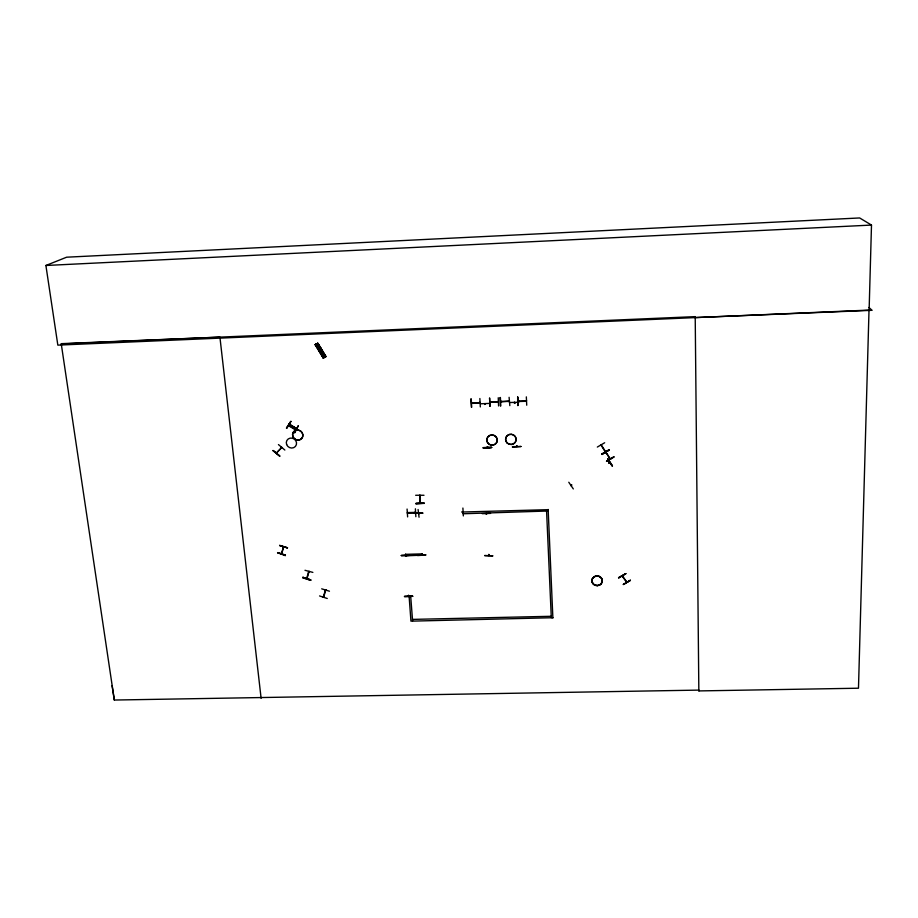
<?xml version="1.0" encoding="UTF-8"?>
<svg xmlns="http://www.w3.org/2000/svg" width="918" height="918" viewBox="0 0 918 918"><rect width="100%" height="100%" fill="white"/><g stroke="black" fill="none" stroke-linecap="round" stroke-linejoin="round"><path stroke-width="1.38" d="M415.888 503.73L424.208 503.248L415.888 503.672M424.173 503.397L415.888 503.385L424.208 503.248M573.325 488.927L568.781 482.248M571.18 485.76L571.639 484.819M571.042 485.266L571.753 485.094M571.26 485.783L571.145 485.106M869.116 310.192L871.492 225.071L859.65 217.956L66.635 257.201L45.9 265.486L57.834 345.134L869.013 310.1L858.479 688.213L698.839 690.921L695.213 316.63L61.265 343.975L114.325 700.044L698.942 690.106L698.954 690.921M520.931 446.573L512.462 446.63L512.451 447.215L520.942 446.412M409.084 595.828L410.943 621.153L552.9 617.722M551.305 617.757L546.577 511.051M551.236 616.288L412.469 619.398M484.704 555.642L492.955 555.86L484.715 555.482M281.436 553.439L281.929 552.98M283.719 547.151L283.123 547.289M323.916 596.207L323.285 597.136L323.641 596.115M323.79 596.539L323.779 596.78M405.664 556.354L405.263 555.551M408.281 595.736L408.751 596.367M548.218 510.993L463.142 513.759L463.108 512.003M552.877 617.986L548.149 509.456M419.01 512.967C417.919 514.482 421.293 512.829 418.459 513.38M484.693 403.702L485.186 404.184M417.575 555.172L425.803 554.851L417.633 555.023M292.05 427.18L292.383 426.606M419.962 502.995L419.744 495.25M404.574 596.333C429.521 595.931 387.775 597.021 412.595 596.344M281.275 553.726L283.662 546.853M323.239 597.044L325.546 589.804M421.924 554.633L421.534 554.024M421.832 554.977L421.936 554.093M526.725 405.205L526.335 396.874M525.693 400.718L526.358 401.281L526.37 400.604M526.553 400.684L525.796 401.051M516.914 445.666L516.467 446.251M488.95 554.472L488.95 555.539L489.053 554.552M516.845 446.527L516.823 445.838M518.75 400.902L518.073 401.533L526.358 401.281M518.739 401.522L517.97 401.177M518.762 402.233L510.201 402.509M518.154 400.914L518.142 401.591L517.981 401.017M517.672 397.184L517.683 405.538L517.763 397.081M488.663 554.483L488.663 555.47L488.95 554.702M514.309 402.532L514.723 403.071M514.344 402.325L514.688 403.427M514.642 402.325L514.642 403.369L514.309 402.623M490.568 513.38L482.225 513.667M486.666 514.114L486.586 513.403M509.111 401.143L500.654 401.407M486.288 513.403L486.23 514.378M508.388 401.281L508.274 401.728M509.1 397.31L509.823 405.63M276.341 453.125L281.665 447.582M281.826 447.307L281.16 448.202L281.069 447.605M287.46 547.862L279.623 545.441L287.518 547.759M501.595 401.728L501.584 401.441M500.367 405.917L499.977 397.597M491.658 447.422L483.212 447.64L491.658 447.422L483.201 448.225L491.635 447.525M500.838 401.74L500.826 401.315M498.589 405.963L498.244 397.746M487.596 447.33L487.55 446.573M487.642 447.25L487.607 446.676M487.217 447.261L487.217 446.836M498.13 401.694L497.384 402.095L498.279 401.579M497.556 402.176L497.59 401.51M304.983 570.296L312.866 572.396M463.338 515.927L462.901 508.044M462.282 512.026L548.126 509.674M489.925 406.318L489.581 397.919L489.994 406.226M462.913 511.659L462.133 511.98L463.028 511.992M463.005 511.739L462.19 512.014M490.591 401.728L489.879 402.336L498.21 402.095M490.682 401.809L490.556 402.394L489.822 401.843M489.96 402.371L489.994 401.751M329.459 591.215L321.69 588.828M279.623 545.441L287.426 547.954M281.7 553.864L283.639 546.818M480.321 406.938L479.873 398.515M285.223 555.597L285.429 555.034L277.626 552.602M480.642 403.782L489.168 403.415M480.137 402.44L479.139 402.968L480.068 402.646M471.703 402.761L471.565 403.254C473.16 403.828 480.952 402.199 480.011 403.013M302.951 577.319C326.808 585.787 286.944 571.994 310.628 579.958M479.23 402.968L479.357 402.382M308.723 571.489L306.727 578.191M412.584 620.843L410.656 595.793M319.556 595.943L327.256 598.49M470.842 398.974L471.382 407.259M472.38 402.646L471.749 403.335M472.345 403.312L472.472 402.727M405.618 554.093L405.653 555.838L422.039 555.149M408.43 595.357L408.418 595.954M408.774 596.252L408.705 595.357M421.936 553.657L421.488 554.977M310.686 579.832L302.871 577.468M302.768 577.835L310.525 580.291M622.152 576.045L622.897 576.619L622.129 575.758M285.234 555.574L277.557 552.693L285.326 555.229M414.454 513.036L422.773 513.116L407.363 513.105M405.63 556.297L405.641 555.264M419.583 512.955L419.606 513.575M423.99 495.272L415.659 495.272M605.605 452.31L605.914 452.746M605.65 451.851L601.152 444.691M409.485 555.367L401.384 555.436M420.283 502.915L420.031 495.169M415.854 516.708L415.395 508.801M419.056 517.236L418.092 509.513M610.275 458.69L609.586 458.334L609.988 458.954M414.775 512.623L414.844 512.393M415.521 512.978L415.59 512.382L407.443 512.577M414.741 512.99L414.925 512.313M407.626 516.903L407.076 509.042M408.108 513.128L408.349 512.898M407.443 513.105L407.603 512.485M306.715 577.996L307.117 577.95M325.569 589.723L325.144 590.722L325.683 590.469M325.844 589.815L325.454 590.905M472.495 403.266L471.634 402.887L479.953 402.623M307.117 578.317L308.999 571.684M308.494 572.293L309.148 571.294M281.608 447.64L276.307 453.09M289.17 424.437L296.48 428.74L289.227 424.357M323.675 597.102L325.729 590.148M286.473 428.086L290.937 421.328L286.519 428.086M292.716 427.513L293.06 426.916M298.281 425.883L294.54 432.917L298.27 425.711M606.052 453.01L605.846 451.92M288.757 425.172L295.906 429.681M295.722 430.003L288.447 425.665M608.955 463.051L609.839 462.856L608.944 462.879M279.703 455.936C259.266 439.435 293.358 467.549 273.254 450.543M280.897 447.823L281.424 447.192M278.441 444.564L284.844 450.049M286.921 428.178L290.811 421.396M518.119 401.166L526.335 400.856M321.495 349.414L319.12 350.722M319.946 346.855L317.582 348.174M319.131 345.501L316.767 346.809M318.592 344.594L316.217 345.914M317.754 343.263L315.126 344.732L323.205 358.043L325.936 356.528L317.812 343.206L325.924 356.54L325.098 356.999L317.456 343.447M609.793 462.936L609.173 463.005M292.681 427.639L292.957 426.927M315.344 344.606L315.976 344.261L323.641 357.791M325.087 356.999L325.787 356.586M323.182 358.054L323.974 357.607M315.161 344.72L315.815 344.342M625.755 573.67L618.525 577.732L625.732 573.658M625.766 573.693L618.732 578.007M626.856 581.92L626.546 581.473M630.322 580.337L623.322 584.559L630.391 580.405M630.345 580.233L623.322 584.399M604.664 442.751L597.331 447.066M601.829 454.123L609.162 449.705L602.082 454.502M608.026 458.977L612.467 465.919L607.67 459.069M606.58 461.41L613.832 456.912M322.562 356.563L324.972 355.22M324.915 356.873L324.249 357.412M471.244 398.94L471.691 407.248M315.631 344.457L323.675 357.779M323.951 357.618L315.826 344.319M612.122 466.103L607.727 459.138M325.316 356.85L317.307 343.504L325.144 356.964M489.948 401.992L498.222 401.774M500.39 397.483L500.803 405.917M605.857 452.161L610.229 458.713M45.9 265.486L871.492 225.071M61.219 343.665L219.918 337.135L261.114 698.334M695.224 317.582L872.1 310.307L868.944 307.496M485.106 403.805L484.796 404.482M405.538 554.334L421.855 553.898L421.97 555.39M414.488 513.38L422.785 513.128M409.003 596.092L410.575 596.046M401.338 555.539L409.543 555.298L401.327 555.631M417.61 555.574L425.745 555M408.694 595.725L408.384 596.321M508.974 401.269L500.792 401.946M289.331 424.139L296.594 428.511M602.036 454.215L609.38 449.946L601.841 453.997M622.438 575.965L626.891 582.219M622.197 576.114L626.627 582.161M317.548 343.389L325.615 356.712M112.088 685.712L114.325 700.044M626.512 582.138L626.179 581.587M609.862 458.931L605.547 451.495M609.678 462.374L609.816 462.97M609.552 462.351L609.047 462.649M605.18 451.713L600.946 444.909M517.706 397.092L518.039 405.515M319.303 349.196C320.118 351.605 321.151 347.555 319.303 349.196M320.715 348.025L318.271 349.414L320.715 348.025M613.867 456.969L606.511 461.329L613.844 456.934M315.471 344.548L323.377 357.928L315.402 344.548M487.619 442.751A5.278 5.072 12.8 0 0 496.718 442.442A5.29 5.083 12.8 0 0 491.75 434.983A5.29 5.083 12.8 0 0 487.607 442.763A5.29 5.083 12.8 0 0 496.73 442.453A5.278 5.072 12.8 0 0 491.75 434.994A5.278 5.072 12.8 0 0 487.619 442.751M507.321 443.119A5.29 5.083 9.8 0 0 516.031 440.548A5.313 5.106 9.8 0 0 509.26 434.455A5.313 5.106 9.8 0 0 507.31 443.084A5.313 5.106 9.8 0 0 516.065 440.502A5.29 5.083 9.8 0 0 509.26 434.547A5.29 5.083 9.8 0 0 507.321 443.119M593.556 584.296A5.164 4.797 1.6 0 0 602.128 581.943A5.198 4.819 1.6 0 0 595.61 576.114A5.198 4.819 1.6 0 0 593.533 584.238A5.198 4.819 1.6 0 0 602.162 581.874A5.164 4.797 1.6 0 0 595.621 576.217A5.164 4.797 1.6 0 0 593.556 584.296A5.152 4.785 1.6 0 0 602.116 581.805A5.152 4.785 1.6 0 0 595.621 576.102A5.152 4.785 1.6 0 0 593.567 584.158M286.623 444.519A5.233 4.888 33.5 0 0 295.389 446.458A5.233 4.888 33.5 0 0 292.268 438.184A5.233 4.888 33.5 0 0 286.623 444.519M292.853 436.543A5.278 4.946 33.8 0 0 301.701 438.506A5.244 4.911 33.8 0 0 298.579 430.14A5.244 4.911 33.8 0 0 292.922 436.498A5.244 4.911 33.8 0 0 301.701 438.437A5.278 4.946 33.8 0 0 298.557 430.129A5.278 4.946 33.8 0 0 292.853 436.543"/></g></svg>
